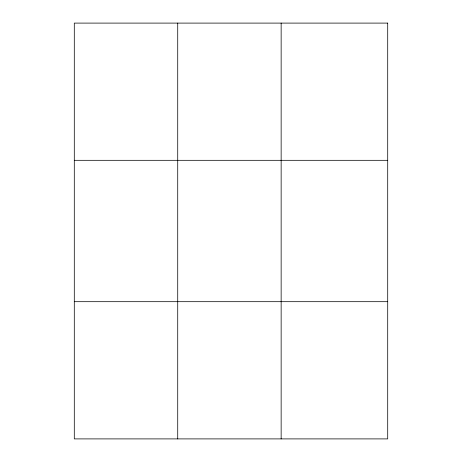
<?xml version="1.0" encoding="UTF-8"?>
<svg xmlns="http://www.w3.org/2000/svg" width="462" height="462" viewBox="0 0 462 462"><rect width="100%" height="100%" fill="white"/><g stroke="black" fill="none" stroke-linecap="round" stroke-linejoin="round"><path stroke-width="0.69" d="M177.72 23.1L177.72 438.9M281.144 23.1L281.144 438.9M74.295 160.314L387.705 160.314M74.295 301.686L387.705 301.686M387.705 23.1L387.705 438.9L74.295 438.9L74.295 23.1L387.705 23.1"/></g></svg>
